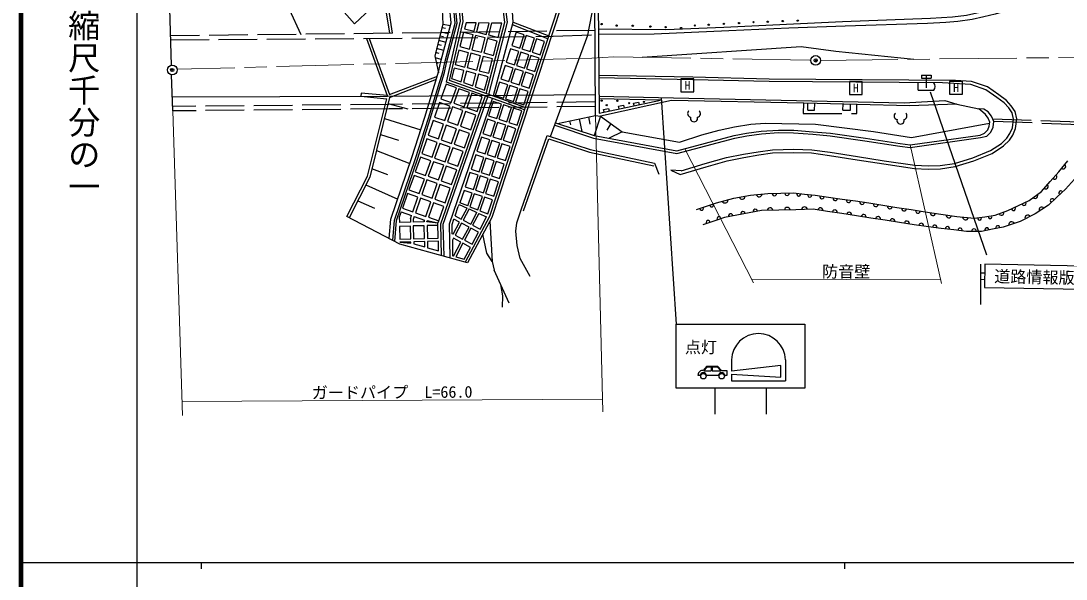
# Model space of a CAD drawing. Units: millimetres, scale not verified. Extents: x 40000 to 680000, y 20000 to 380000.
# Drawn here: x 40000 to 202452, y 202409 to 289248 of the extents above; entities that cross this region are included whole.
import ezdxf
from ezdxf.enums import TextEntityAlignment as Align

# ---------------------------------------------------------------- set-up
doc = ezdxf.new("R2010")
doc.units = ezdxf.units.MM
doc.header["$LTSCALE"] = 1000
doc.header["$PDMODE"] = 32
doc.header["$PDSIZE"] = 500
doc.linetypes.add('CHAIN', pattern=[18.5, 12, -1.5, 3.5, -1.5])
doc.linetypes.add('DASHED', pattern=[7.5, 6, -1.5])
for name, color, linetype, lineweight in [('M-BGD', 7, 'Continuous', 25), ('M-BGD-EXST', 7, 'Continuous', 25), ('M-BMK', 2, 'CHAIN', 13), ('M-BMK-SRVR', 3, 'Continuous', 25), ('M-STR-HTXT', 7, 'Continuous', 13), ('M-STR-STRC', 7, 'Continuous', 25), ('M-TTL', 2, 'Continuous', 140), ('M-TTL-BAND', 7, 'Continuous', 25)]:
    doc.layers.add(name, color=color, linetype=linetype, lineweight=lineweight)
doc.layers.add('M-OTRS', color=6, linetype='Continuous')
doc.styles.add('@ＭＳ ゴシック', font='')
doc.styles.add('ＭＳ ゴシック', font='')
doc.styles.get('@ＭＳ ゴシック').set_extended_font_data('@MS Gothic')
doc.styles.get('ＭＳ ゴシック').set_extended_font_data('MS Gothic')

msp = doc.modelspace()

# ---------------------------------------------------------------- linework, layer by layer
at = {"layer": 'M-BGD'}
for p, q in [((62175, 318584), (63369, 282348)), ((106003, 288039), (105454, 288180)), ((105593, 288719), (106766, 288504)), ((110778, 288925), (109186, 288945)), ((110444, 287633), (110778, 288925)), ((112769, 288901), (111176, 288920)), ((112316, 287149), (112769, 288901)), ((114759, 288876), (113167, 288896)), ((114187, 286665), (114759, 288876)), ((121880, 286440), (116395, 288639)), ((116508, 289062), (122033, 286905)), ((93703, 286515), (96927, 277630)), ((94127, 286518), (97300, 277775)), ((106082, 285911), (104945, 286204)), ((105661, 286744), (105120, 286883)), ((106423, 287208), (105279, 287502)), ((105006, 284181), (104460, 284322)), ((105746, 284640), (104617, 284931)), ((105362, 285405), (104778, 285556)), ((105383, 283265), (104400, 283518)), ((104878, 282615), (104575, 282693)), ((63604, 275238), (63418, 280872)), ((97300, 277775), (104728, 280671)), ((97316, 277352), (104579, 280183)), ((106947, 280289), (108410, 279769)), ((108776, 279639), (110239, 279119)), ((179458, 278483), (179467, 279619)), ((110604, 278989), (112067, 278469)), ((179458, 278483), (181907, 278463)), ((100192, 275495), (97066, 276344)), ((162313, 275374), (162325, 276435)), ((163372, 275362), (163385, 276406)), ((167776, 275364), (167783, 276285)), ((168956, 275355), (168962, 276252)), ((185460, 276290), (188870, 275574)), ((162313, 275374), (163372, 275362)), ((167776, 275364), (168956, 275355)), ((96501, 274068), (102135, 272301)), ((125458, 273065), (125325, 273704)), ((127214, 272031), (126802, 274011)), ((128496, 273203), (128264, 274316)), ((130096, 274412), (129079, 271414)), ((129316, 274535), (130096, 274412)), ((131698, 273265), (131071, 272272)), ((95882, 271574), (98687, 270706)), ((95265, 269084), (100439, 267056)), ((138473, 267108), (139166, 265428)), ((201314, 265769), (202720, 267499)), ((97008, 265301), (94564, 266258)), ((199962, 264250), (201314, 265769)), ((93620, 263725), (98561, 261525)), ((198610, 262731), (199962, 264250)), ((203767, 264636), (202355, 263056)), ((110462, 262358), (109796, 260331)), ((148097, 260964), (150816, 261679)), ((150816, 261679), (153395, 262155)), ((153395, 262155), (156114, 262393)), ((156114, 262393), (158094, 262437)), ((158094, 262437), (160075, 262481)), ((160075, 262481), (161768, 262305)), ((161768, 262305), (163462, 262128)), ((163462, 262128), (165543, 261829)), ((165543, 261829), (167625, 261529)), ((196715, 261309), (198610, 262731)), ((201026, 261820), (199697, 260584)), ((202355, 263056), (201026, 261820)), ((92371, 261275), (94935, 260093)), ((99306, 260106), (100916, 259541)), ((107476, 258936), (107963, 260362)), ((108129, 260674), (107963, 260362)), ((108129, 260674), (109347, 260124)), ((109486, 260456), (108247, 260954)), ((108442, 258422), (109347, 260124)), ((109652, 259987), (110869, 259437)), ((109796, 260331), (111036, 259833)), ((145021, 259912), (146559, 260438)), ((146559, 260438), (148097, 260964)), ((163142, 259952), (160462, 259878)), ((165382, 259609), (163142, 259952)), ((167625, 261529), (169706, 261229)), ((169706, 261229), (171788, 260929)), ((171788, 260929), (173975, 260585)), ((173975, 260585), (176163, 260241)), ((176163, 260241), (178350, 259897)), ((193411, 259741), (195063, 260525)), ((195063, 260525), (196715, 261309)), ((199697, 260584), (197634, 259209)), ((99107, 259540), (98816, 258710)), ((98816, 258710), (98838, 257883)), ((99107, 259540), (100718, 258974)), ((100530, 258441), (100718, 258974)), ((100530, 258441), (100544, 257929)), ((101120, 258833), (100959, 258374)), ((100959, 258374), (100971, 257940)), ((101120, 258833), (102731, 258268)), ((101319, 259399), (102929, 258834)), ((103332, 258693), (104942, 258128)), ((107476, 258936), (108442, 258422)), ((109913, 257640), (110869, 259437)), ((111174, 259300), (112391, 258750)), ((111346, 259709), (112586, 259211)), ((111385, 256857), (112391, 258750)), ((149377, 258664), (147680, 258094)), ((151285, 259019), (149377, 258664)), ((153193, 259374), (151285, 259019)), ((155101, 259729), (153193, 259374)), ((157782, 259804), (155101, 259729)), ((160462, 259878), (157782, 259804)), ((167621, 259265), (165382, 259609)), ((169860, 258921), (167621, 259265)), ((172100, 258577), (169860, 258921)), ((174339, 258233), (172100, 258577)), ((178350, 259897), (180538, 259553)), ((180538, 259553), (182999, 259192)), ((182999, 259192), (185461, 258832)), ((185461, 258832), (188174, 258549)), ((188174, 258549), (189820, 258753)), ((189820, 258753), (191404, 259035)), ((191404, 259035), (193411, 259741)), ((197634, 259209), (195293, 258020)), ((100544, 257929), (98838, 257883)), ((100560, 257329), (98854, 257283)), ((100613, 255344), (100560, 257329)), ((102677, 257986), (100971, 257940)), ((102693, 257386), (100987, 257340)), ((102673, 258105), (102731, 258268)), ((102673, 258105), (102677, 257986)), ((102746, 255401), (102693, 257386)), ((103133, 258127), (103102, 258038)), ((103103, 257997), (103102, 258038)), ((104817, 257770), (103103, 257997)), ((104825, 257443), (103119, 257397)), ((104817, 257770), (103133, 258127)), ((104817, 257770), (104942, 258128)), ((104878, 255459), (104817, 257770)), ((147680, 258094), (145983, 257524)), ((176579, 257890), (174339, 258233)), ((178818, 257546), (176579, 257890)), ((181057, 257202), (178818, 257546)), ((183027, 256967), (181057, 257202)), ((184997, 256731), (183027, 256967)), ((186967, 256496), (184997, 256731)), ((191000, 256830), (189309, 256496)), ((192691, 257165), (191000, 256830)), ((195293, 258020), (192691, 257165)), ((107184, 256056), (107042, 256131)), ((107059, 255112), (107100, 252681)), ((189309, 256496), (186967, 256496)), ((98920, 254803), (100631, 254674)), ((101061, 254555), (102781, 254081)), ((103211, 253962), (104931, 253487)), ((107254, 252639), (107100, 252681)), ((107583, 252548), (108900, 252184)), ((113228, 251829), (113564, 250452)), ((115902, 245344), (113564, 250452)), ((114566, 248264), (114829, 246465)), ((114829, 246465), (114813, 244688))]:
    msp.add_line(p, q, dxfattribs=at)
at = {"layer": 'M-BGD', "linetype": 'DASHED'}
for p, q in [((161614, 276454), (161611, 274863)), ((169931, 274843), (169934, 276225)), ((97214, 275547), (63604, 275238)), ((129308, 275938), (97214, 275547)), ((161611, 274863), (169931, 274843)), ((191023, 274035), (206369, 273489)), ((191187, 273629), (206125, 273097))]:
    msp.add_line(p, q, dxfattribs=at)
at = {"layer": 'M-BGD'}
for points in [[(206412, 307281), (205455, 304554), (204682, 302585), (203703, 300464), (202430, 298038), (201103, 296145), (200222, 294861), (199101, 293676), (197937, 292860), (196675, 292065), (195533, 291554), (193564, 290923), (191410, 290292), (189680, 289890), (187831, 289455), (185612, 289161), (183741, 288976), (180923, 288856), (168091, 288424), (159375, 288108), (150013, 287708), (138433, 287199), (129755, 287115)], [(204469, 304247), (201501, 298038), (200644, 296657), (199855, 295542), (199332, 294839), (198568, 294076), (197694, 293321), (196690, 292875), (195443, 292412), (192896, 291563), (190645, 290907), (189062, 290547), (186966, 290110), (184805, 289814), (181357, 289595), (167677, 289093), (149271, 288207), (140266, 287859), (129748, 287961)], [(122322, 271259), (128100, 287037), (129027, 291866), (129145, 293802), (129012, 296063), (128381, 303276), (124097, 302898)], [(97363, 287319), (96746, 291143), (100956, 297132), (116212, 298260), (124356, 297406), (123908, 291332), (113181, 258673), (109432, 251623)], [(97768, 287324), (97167, 291046), (101174, 296747), (116206, 297858), (123928, 297049), (123513, 291410), (112812, 258830), (109037, 251732)], [(112333, 277950), (115209, 289070), (114154, 297707)], [(112711, 277816), (115615, 289044), (114554, 297736)], [(113418, 277564), (113447, 277647), (116508, 289062), (115946, 297839)], [(97234, 255395), (97496, 258386), (100763, 268010), (102770, 274288), (104974, 281472), (105289, 282908), (106883, 288950), (106103, 297111)], [(97810, 255096), (98087, 258262), (101333, 267822), (103343, 274109), (105555, 281319), (105873, 282767), (107491, 288901), (106702, 297156)], [(98098, 254946), (98383, 258200), (101617, 267728), (103629, 274019), (105845, 281243), (106164, 282697), (107794, 288876), (107001, 297178)], [(105176, 297043), (103617, 296003), (105478, 291040), (105593, 288719), (104333, 283830), (104904, 281150)], [(118260, 275418), (106161, 279720), (108347, 289178), (107617, 297223)], [(118385, 275798), (106631, 279977), (108751, 289150), (108015, 297253)], [(123382, 273299), (129316, 274535), (129207, 292700)], [(129713, 292172), (129855, 274918), (139392, 276921), (129836, 277133)], [(109186, 288945), (108947, 288021), (110444, 287633)], [(111176, 288920), (110818, 287537), (112316, 287149)], [(113167, 288896), (112690, 287053), (114187, 286665)], [(136537, 283590), (161292, 285261), (166673, 284537), (178805, 283277)], [(108410, 279769), (108862, 281517), (107365, 281905), (106947, 280289)], [(110239, 279119), (110734, 281033), (109236, 281420), (108776, 279639)], [(112067, 278469), (112605, 280549), (111108, 280936), (110604, 278989)], [(183237, 279589), (156276, 279801), (144432, 280070), (129830, 280375)], [(185260, 279974), (156282, 280201), (144441, 280470), (129838, 280775)], [(142479, 265375), (146495, 266567), (149786, 267491), (152379, 268010), (154680, 268396), (156844, 268696), (160113, 268796), (162894, 268696), (165687, 268311), (169959, 267636), (174120, 266993), (178895, 266296), (180998, 266193), (182926, 266227), (185224, 266593), (188120, 267455), (190942, 268615), (192749, 269802), (193632, 270684), (194156, 271471), (194611, 272493), (194780, 273997), (194558, 275165), (193918, 276019), (193176, 276851), (191980, 277730), (190211, 278974), (187730, 279831), (185260, 279974)], [(142636, 265943), (146356, 267048), (149669, 267977), (152289, 268501), (154605, 268890), (156802, 269194), (160115, 269296), (162937, 269194), (165760, 268806), (170036, 268130), (174194, 267487), (178944, 266794), (181006, 266693), (182882, 266727), (185113, 267082), (187953, 267927), (190708, 269059), (192432, 270192), (193243, 271003), (193717, 271713), (194122, 272626), (194274, 273978), (194088, 274958), (193531, 275702), (192838, 276479), (191688, 277325), (189981, 278525), (187632, 279336), (183237, 279589)], [(96927, 277630), (92872, 277994), (92812, 277539), (96851, 277140)], [(63532, 277409), (96954, 277556), (129297, 277772)], [(109432, 251623), (98900, 254529), (90664, 258808), (93857, 265070), (96851, 277140)], [(97316, 277352), (94234, 264930), (91019, 258624)], [(105378, 252741), (105245, 257702), (112217, 277567)], [(105781, 252630), (105647, 257639), (112594, 277433)], [(106706, 252375), (106616, 257655), (113289, 277186)], [(129833, 277540), (141446, 277266), (177282, 276515), (183616, 276879), (185460, 276290), (178134, 276034), (169977, 276224), (161674, 276453), (141113, 276871), (130096, 274412), (133464, 272000), (131411, 270980)], [(135311, 276064), (135229, 276455), (136008, 276619), (136090, 276228)], [(130634, 275082), (130552, 275473), (131331, 275637), (131414, 275245)], [(132973, 275573), (132890, 275964), (133670, 276128), (133752, 275736)], [(189107, 271490), (189774, 271797), (190266, 272298), (190521, 272878), (190591, 273501), (190337, 274134), (189906, 274705), (189493, 275073), (188870, 275574)], [(189163, 271094), (190125, 271298), (190771, 271956), (191107, 272720), (191205, 273585), (190864, 274431), (190350, 275113), (189653, 275540), (188876, 275569)], [(122965, 273016), (128979, 271026), (141950, 268608), (150965, 271007), (152830, 271392), (155098, 271700), (157768, 271870), (160099, 271824), (163100, 271606), (165787, 271373), (171193, 270610), (176624, 269783), (178197, 269539), (189163, 271094)], [(123103, 273392), (129079, 271414), (141935, 269017), (150873, 271396), (152763, 271786), (155058, 272099), (157760, 272271), (160118, 272224), (163131, 272005), (165833, 271771), (171251, 271006), (176685, 270178), (178200, 269944), (189107, 271490)], [(133464, 272000), (142357, 270363), (145858, 271536), (148535, 272233), (150919, 272746), (153430, 273204), (155667, 273314), (163514, 273204), (172541, 272045), (178420, 271117), (190573, 273343)], [(117749, 259834), (121817, 271427), (128467, 269217), (138473, 267108)], [(118127, 259702), (122064, 270924), (128363, 268830), (138390, 266716)], [(142636, 265943), (141009, 266043), (142479, 265375)], [(100916, 259541), (101713, 261811), (100103, 262376), (99306, 260106)], [(102929, 258834), (103726, 261104), (102116, 261669), (101319, 259399)], [(109486, 260456), (110145, 262462), (108879, 262879), (108247, 260954)], [(111036, 259833), (111729, 261942), (110462, 262358)], [(112586, 259211), (113312, 261422), (112045, 261838), (111346, 259709)], [(104942, 258128), (105739, 260398), (104129, 260963), (103332, 258693)], [(109652, 259987), (108736, 258266), (109913, 257640)], [(107042, 256131), (107017, 257592), (107300, 258422)], [(107184, 256056), (108190, 257949), (107300, 258422)], [(111174, 259300), (110208, 257483), (111385, 256857)], [(119154, 249477), (117623, 252305), (117119, 254304), (116939, 256556), (117083, 257835), (117749, 259834)], [(98854, 257283), (98907, 255299), (100613, 255344)], [(100987, 257340), (101040, 255356), (102746, 255401)], [(103119, 257397), (103172, 255413), (104878, 255459)], [(112860, 258069), (113228, 251829), (112444, 253110), (111801, 256078)], [(107254, 252639), (108403, 254800), (107226, 255426), (107059, 255112)], [(100631, 254674), (100627, 254848), (98920, 254803)], [(102781, 254081), (102759, 254905), (101053, 254860), (101061, 254555)], [(104931, 253487), (104892, 254962), (103186, 254917), (103211, 253962)], [(108900, 252184), (109875, 254018), (108698, 254644), (107583, 252548)]]:
    msp.add_lwpolyline(points, dxfattribs=at)
for points in [[(91830, 288776), (84381, 297283), (88230, 300652), (93530, 294545), (92350, 293475), (94378, 291167)], [(109725, 284853), (110300, 287077), (108803, 287465), (108228, 285241)], [(111597, 284369), (112172, 286593), (110675, 286981), (110099, 284757)], [(113468, 283885), (114044, 286109), (112546, 286497), (111971, 284272)], [(117551, 285009), (118235, 287090), (116968, 287506), (116284, 285425)], [(119135, 284489), (119818, 286570), (118551, 286986), (117868, 284905)], [(120718, 283969), (121402, 286050), (120135, 286466), (119451, 284385)], [(109006, 282073), (109581, 284297), (108084, 284685), (107508, 282461)], [(116696, 282407), (117380, 284488), (116113, 284904), (115430, 282823)], [(118280, 281887), (118964, 283968), (117697, 284384), (117013, 282303)], [(110878, 281589), (111453, 283813), (109955, 284201), (109380, 281976)], [(112749, 281105), (113325, 283329), (111827, 283716), (111252, 281492)], [(119863, 281367), (120547, 283448), (119280, 283864), (118597, 281783)], [(115842, 279805), (116525, 281886), (115259, 282302), (114575, 280221)], [(117425, 279285), (118109, 281366), (116842, 281782), (116158, 279701)], [(119009, 278765), (119692, 280846), (118426, 281262), (117742, 279181)], [(114987, 277203), (115671, 279284), (114404, 279701), (113720, 277619)], [(106892, 276567), (107689, 278837), (106079, 279402), (105282, 277132)], [(108905, 275860), (109702, 278131), (108092, 278696), (107295, 276426)], [(110918, 275154), (111715, 277424), (110105, 277989), (109308, 275719)], [(116571, 276683), (117254, 278764), (115988, 279180), (115304, 277099)], [(118154, 276163), (118838, 278244), (117571, 278660), (116887, 276579)], [(105896, 273729), (106693, 275999), (105083, 276565), (104286, 274294)], [(113959, 274074), (114686, 276286), (113419, 276702), (112693, 274490)], [(115543, 273554), (116269, 275766), (115003, 276182), (114276, 273970)], [(107909, 273023), (108706, 275293), (107096, 275858), (106299, 273588)], [(109922, 272316), (110719, 274586), (109109, 275152), (108312, 272881)], [(117126, 273034), (117853, 275246), (116586, 275662), (115860, 273450)], [(104900, 270891), (105697, 273162), (104087, 273727), (103290, 271457)], [(106913, 270185), (107710, 272455), (106100, 273020), (105303, 270750)], [(113051, 271310), (113778, 273521), (112511, 273937), (111785, 271726)], [(114635, 270789), (115361, 273001), (114095, 273417), (113368, 271206)], [(108926, 269478), (109723, 271749), (108113, 272314), (107316, 270044)], [(116218, 270269), (116945, 272481), (115678, 272897), (114951, 270685)], [(103904, 268054), (104701, 270324), (103091, 270889), (102294, 268619)], [(105917, 267347), (106714, 269617), (105104, 270183), (104307, 267912)], [(112143, 268545), (112870, 270757), (111603, 271173), (110876, 268961)], [(113727, 268025), (114453, 270237), (113186, 270653), (112460, 268441)], [(115310, 267505), (116037, 269716), (114770, 270133), (114043, 267921)], [(102908, 265216), (103705, 267486), (102095, 268051), (101298, 265781)], [(107930, 266641), (108727, 268911), (107117, 269476), (106320, 267206)], [(111235, 265780), (111962, 267992), (110695, 268408), (109968, 266196)], [(104921, 264509), (105718, 266780), (104108, 267345), (103311, 265075)], [(106934, 263803), (107731, 266073), (106121, 266638), (105324, 264368)], [(112819, 265260), (113545, 267472), (112278, 267888), (111552, 265676)], [(114402, 264740), (115128, 266952), (113862, 267368), (113135, 265156)], [(101912, 262378), (102709, 264648), (101099, 265214), (100302, 262944)], [(110327, 263015), (111053, 265227), (109787, 265643), (109060, 263432)], [(111910, 262495), (112637, 264707), (111370, 265123), (110644, 262911)], [(103925, 261672), (104722, 263942), (103112, 264507), (102315, 262237)], [(105938, 260965), (106735, 263235), (105125, 263801), (104328, 261530)], [(113494, 261975), (114220, 264187), (112954, 264603), (112227, 262391)], [(108655, 255273), (109662, 257166), (108484, 257792), (107478, 255899)], [(110127, 254491), (111133, 256384), (109956, 257010), (108949, 255117)]]:
    msp.add_lwpolyline(points, close=True, dxfattribs=at)
at = {"layer": 'M-BGD', "linetype": 'DASHED'}
for points in [[(129237, 287769), (105270, 287414), (63219, 286912)], [(63238, 286318), (105020, 286588), (122714, 286860), (129241, 287075)], [(129304, 276638), (97207, 276247), (63581, 275938)]]:
    msp.add_lwpolyline(points, dxfattribs=at)
at = {"layer": 'M-BGD'}
for centre in [(156072, 289119), (158404, 289216), (160736, 289285), (130249, 288748), (132595, 288513), (135092, 288500), (137837, 288362), (140210, 288265), (142611, 288141), (144745, 288526), (146911, 288650), (149257, 288774), (151630, 288912), (153865, 289050), (130268, 276837), (131051, 276134), (132703, 276809), (134536, 276444), (136852, 276661)]:
    msp.add_circle(centre, 100, dxfattribs=at)
for centre, radius, start, end in [((181072, 279024), 1006, 326.11819, 34.92323), ((202029, 266593), 365, 225.37561, 56.38925), ((200680, 264972), 344, 218.89021, 57.77715), ((199328, 263453), 344, 218.88927, 57.77809), ((152098, 261955), 439, 195.55521, 5.36414), ((154750, 262332), 459, 192.35184, 357.65956), ((157106, 262351), 336, 170.33801, 12.21364), ((159086, 262395), 336, 170.33942, 12.21223), ((160911, 262294), 301, 154.75982, 13.34486), ((162605, 262118), 301, 154.75893, 13.34755), ((164496, 261932), 354, 164.25647, 359.34763), ((166577, 261633), 354, 164.25589, 359.34682), ((197665, 262016), 395, 216.13702, 37.60335), ((200303, 261265), 314, 27.11105, 238.73937), ((201632, 262501), 314, 27.11206, 238.73836), ((145825, 260073), 292, 177.09374, 40.661), ((147363, 260599), 292, 177.095, 40.65974), ((149437, 261393), 474, 203.74555, 5.70081), ((154135, 259620), 331, 358.46674, 202.62285), ((156443, 259717), 450, 7.92615, 175.2514), ((159123, 259791), 450, 7.92533, 175.25218), ((161803, 259866), 450, 7.92469, 175.25286), ((164265, 259802), 378, 347.97192, 174.57025), ((168659, 261333), 354, 164.25647, 359.34763), ((170740, 261033), 354, 164.25728, 359.34704), ((172877, 260727), 370, 166.45458, 355.67184), ((175064, 260383), 370, 166.45381, 355.67237), ((177252, 260039), 370, 166.45458, 355.67184), ((194273, 260057), 316, 189.99354, 40.79201), ((195925, 260841), 316, 189.99229, 40.79326), ((198673, 259886), 413, 35.54962, 211.83089), ((148501, 258463), 311, 2.00908, 215.11097), ((150319, 258910), 331, 358.46592, 202.62399), ((152227, 259265), 331, 358.46592, 202.62399), ((166505, 259458), 378, 347.97282, 174.57108), ((168744, 259114), 378, 347.97184, 174.57182), ((170983, 258771), 378, 347.9726, 174.5713), ((173223, 258427), 378, 347.97192, 174.57025), ((175462, 258083), 378, 347.97184, 174.57182), ((179439, 259695), 370, 166.45323, 355.67166), ((181771, 259387), 415, 173.73127, 349.60093), ((184232, 259027), 415, 173.73148, 349.60072), ((186824, 258748), 458, 181.3653, 346.75497), ((189010, 258548), 296, 166.36705, 27.74908), ((190632, 258786), 290, 167.77197, 32.43748), ((192422, 259348), 357, 192.48238, 26.25778), ((196482, 258579), 440, 32.08466, 201.77073), ((146803, 257893), 311, 2.00829, 215.11236), ((177702, 257739), 378, 347.97282, 174.57108), ((179941, 257395), 378, 347.97184, 174.57182), ((182050, 257147), 337, 342.34372, 184.02868), ((184020, 256912), 337, 342.34458, 184.02802), ((185990, 256676), 337, 342.34372, 184.02868), ((188138, 256505), 390, 358.58846, 181.41154), ((190136, 256758), 303, 352.56917, 209.80939), ((191827, 257093), 303, 352.56761, 209.809), ((194011, 257535), 460, 25.73015, 190.64832)]:
    msp.add_arc(centre, radius, start, end, dxfattribs=at)
at = {"layer": 'M-BGD-EXST'}
for p, q in [((81711, 291049), (83500, 287154)), ((179970, 280824), (181470, 280824)), ((179970, 280824), (179970, 280324)), ((179970, 280324), (181470, 280324)), ((180720, 280824), (180720, 278824)), ((181470, 280824), (181470, 280324))]:
    msp.add_line(p, q, dxfattribs=at)
for points in [[(142590, 278217), (144590, 278217), (144590, 280217), (142590, 280217)], [(168780, 277813), (170780, 277813), (170780, 279813), (168780, 279813)], [(184344, 277837), (186344, 277837), (186344, 279837), (184344, 279837)]]:
    msp.add_lwpolyline(points, close=True, dxfattribs=at)
for centre, radius, start, end in [((144196, 274818), 576, 130.60099, 257.4715), ((145046, 274818), 576, 282.5285, 49.39901), ((176297, 274457), 576, 130.6006, 257.47189), ((177147, 274457), 576, 282.52811, 49.3994), ((144621, 274121), 566, 166.31445, 13.68555), ((176722, 273760), 566, 166.31445, 13.68555)]:
    msp.add_arc(centre, radius, start, end, dxfattribs=at)
at = {"layer": 'M-BMK'}
for p, q in [((128730, 283438), (64268, 281720)), ((128730, 283438), (132152, 283670)), ((132152, 283670), (162787, 283113)), ((164287, 283108), (262504, 284249))]:
    msp.add_line(p, q, dxfattribs=at)
at = {"layer": 'M-BMK-SRVR'}
for centre in [(163537, 283099), (63525, 281615)]:
    msp.add_circle(centre, 750, dxfattribs=at)
at = {"layer": 'M-OTRS'}
for p in [(163537, 283099), (63525, 281615)]:
    msp.add_point(p, dxfattribs=at)
at = {"layer": 'M-STR-HTXT'}
for p, q in [((65091, 227843), (63604, 275238)), ((130430, 228424), (129316, 274535)), ((183100, 248388), (178200, 269944)), ((143218, 269359), (153847, 248493)), ((153564, 249050), (182970, 248960)), ((65018, 230029), (130382, 230421))]:
    msp.add_line(p, q, dxfattribs=at)
at = {"layer": 'M-STR-STRC'}
for p, q in [((181339, 278226), (190084, 252878)), ((139527, 277352), (141838, 242094)), ((189151, 251425), (189139, 245135)), ((189817, 251394), (189747, 247795)), ((205134, 251097), (189817, 251394)), ((189146, 249044), (189771, 249031)), ((189148, 250076), (189791, 250072)), ((189747, 247795), (205064, 247498)), ((141838, 242094), (161838, 242094)), ((141838, 232094), (141838, 242094)), ((161838, 242094), (161838, 232094)), ((150443, 236532), (150443, 234741)), ((158116, 235656), (150443, 234741)), ((158116, 233828), (158116, 235656)), ((158835, 236532), (158835, 233271)), ((145249, 234070), (145249, 234201)), ((145547, 234070), (145249, 234070)), ((146628, 235531), (146054, 234863)), ((146718, 235424), (146169, 234785)), ((146169, 234785), (147300, 234785)), ((148398, 234070), (146559, 234070)), ((146628, 235531), (148295, 235531)), ((146718, 235424), (147300, 235424)), ((147300, 235424), (147300, 234785)), ((147446, 235424), (147446, 234785)), ((147446, 235424), (148221, 235424)), ((147446, 234785), (148795, 234785)), ((148221, 235424), (148795, 234785)), ((148295, 235531), (148906, 234850)), ((148906, 234850), (149705, 234850)), ((149705, 234070), (149431, 234070)), ((149705, 234850), (149705, 234070)), ((150443, 234285), (158116, 233828)), ((150443, 234285), (150443, 233271)), ((150443, 233271), (158835, 233271)), ((161838, 232094), (141838, 232094)), ((147838, 232094), (147838, 228094)), ((155838, 232094), (155838, 228094))]:
    msp.add_line(p, q, dxfattribs=at)
for centre in [(146072, 233968), (148924, 233968)]:
    msp.add_circle(centre, 414, dxfattribs=at)
for centre, radius, start, end in [((154639, 236406), 4198, 1.71917, 178.28083), ((145966, 234149), 719, 82.9706, 175.90725), ((146053, 234006), 510, 7.18344, 172.81656), ((148905, 234006), 510, 7.18344, 172.81656)]:
    msp.add_arc(centre, radius, start, end, dxfattribs=at)
at = {"layer": 'M-TTL'}
msp.add_line((40000, 380000), (40000, 20000), dxfattribs=at)
at = {"layer": 'M-TTL-BAND'}
for p, q in [((58000, 370000), (58000, 20000)), ((40000, 205000), (579000, 205000)), ((68000, 205000), (68000, 204000)), ((168000, 205000), (168000, 204000))]:
    msp.add_line(p, q, dxfattribs=at)

# ---------------------------------------------------------------- texts
at = {"layer": 'M-BGD-EXST', "style": 'ＭＳ ゴシック'}
for p in [(143590, 279217), (169780, 278813), (185344, 278837)]:
    msp.add_text('H', height=1320, dxfattribs=at).set_placement(p, align=Align.MIDDLE_CENTER)
at = {"layer": 'M-STR-HTXT', "style": 'ＭＳ ゴシック'}
for s, rotation, p in [('防音壁', 359.823, (168271, 250255)), ('ガードパイプ\u3000L=66.0', 0.344, (97693, 231475))]:
    msp.add_text(s, height=1833, rotation=rotation, dxfattribs=at).set_placement(p, align=Align.MIDDLE_CENTER)
at = {"layer": 'M-STR-STRC', "style": 'ＭＳ ゴシック'}
msp.add_text('道路情報版', height=1833, rotation=358.889, dxfattribs=at).set_placement((197533, 249399), align=Align.MIDDLE_CENTER)
msp.add_text('点灯', height=1833, dxfattribs=at).set_placement((143196, 238479), align=Align.MIDDLE_LEFT)
at = {"layer": 'M-TTL-BAND', "style": '@ＭＳ ゴシック'}
msp.add_text('縮尺千分の一', height=3666, rotation=270, dxfattribs=at).set_placement((49777, 261030), align=Align.MIDDLE_RIGHT)

doc.saveas('drawing.dxf')
